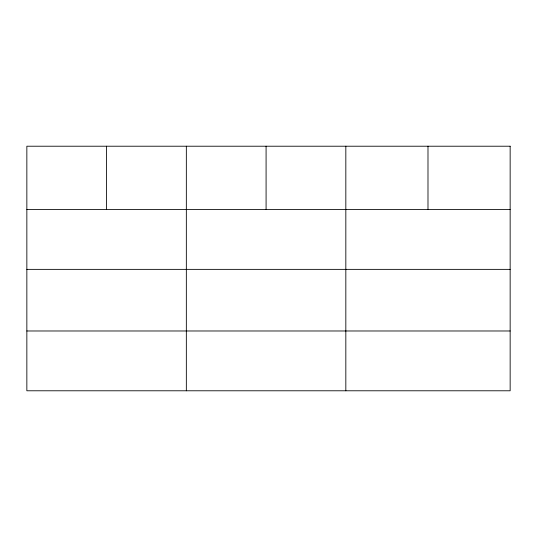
<?xml version="1.0" encoding="UTF-8"?>
<svg xmlns="http://www.w3.org/2000/svg" width="537" height="537" viewBox="0 0 537 537"><rect width="100%" height="100%" fill="white"/><g stroke="black" fill="none" stroke-linecap="round" stroke-linejoin="round"><path stroke-width="0.81" d="M26.85 209.564L510.15 209.564M26.85 269.366L510.15 269.366M26.85 330.98L510.15 330.98M427.989 146.218L427.989 209.564M345.828 146.218L345.828 390.782M266.084 146.218L266.084 209.564M186.339 146.218L186.339 390.782M106.595 146.218L106.595 209.564M510.15 146.218L26.85 146.218L26.85 390.782L510.15 390.782L510.15 146.218"/></g></svg>
